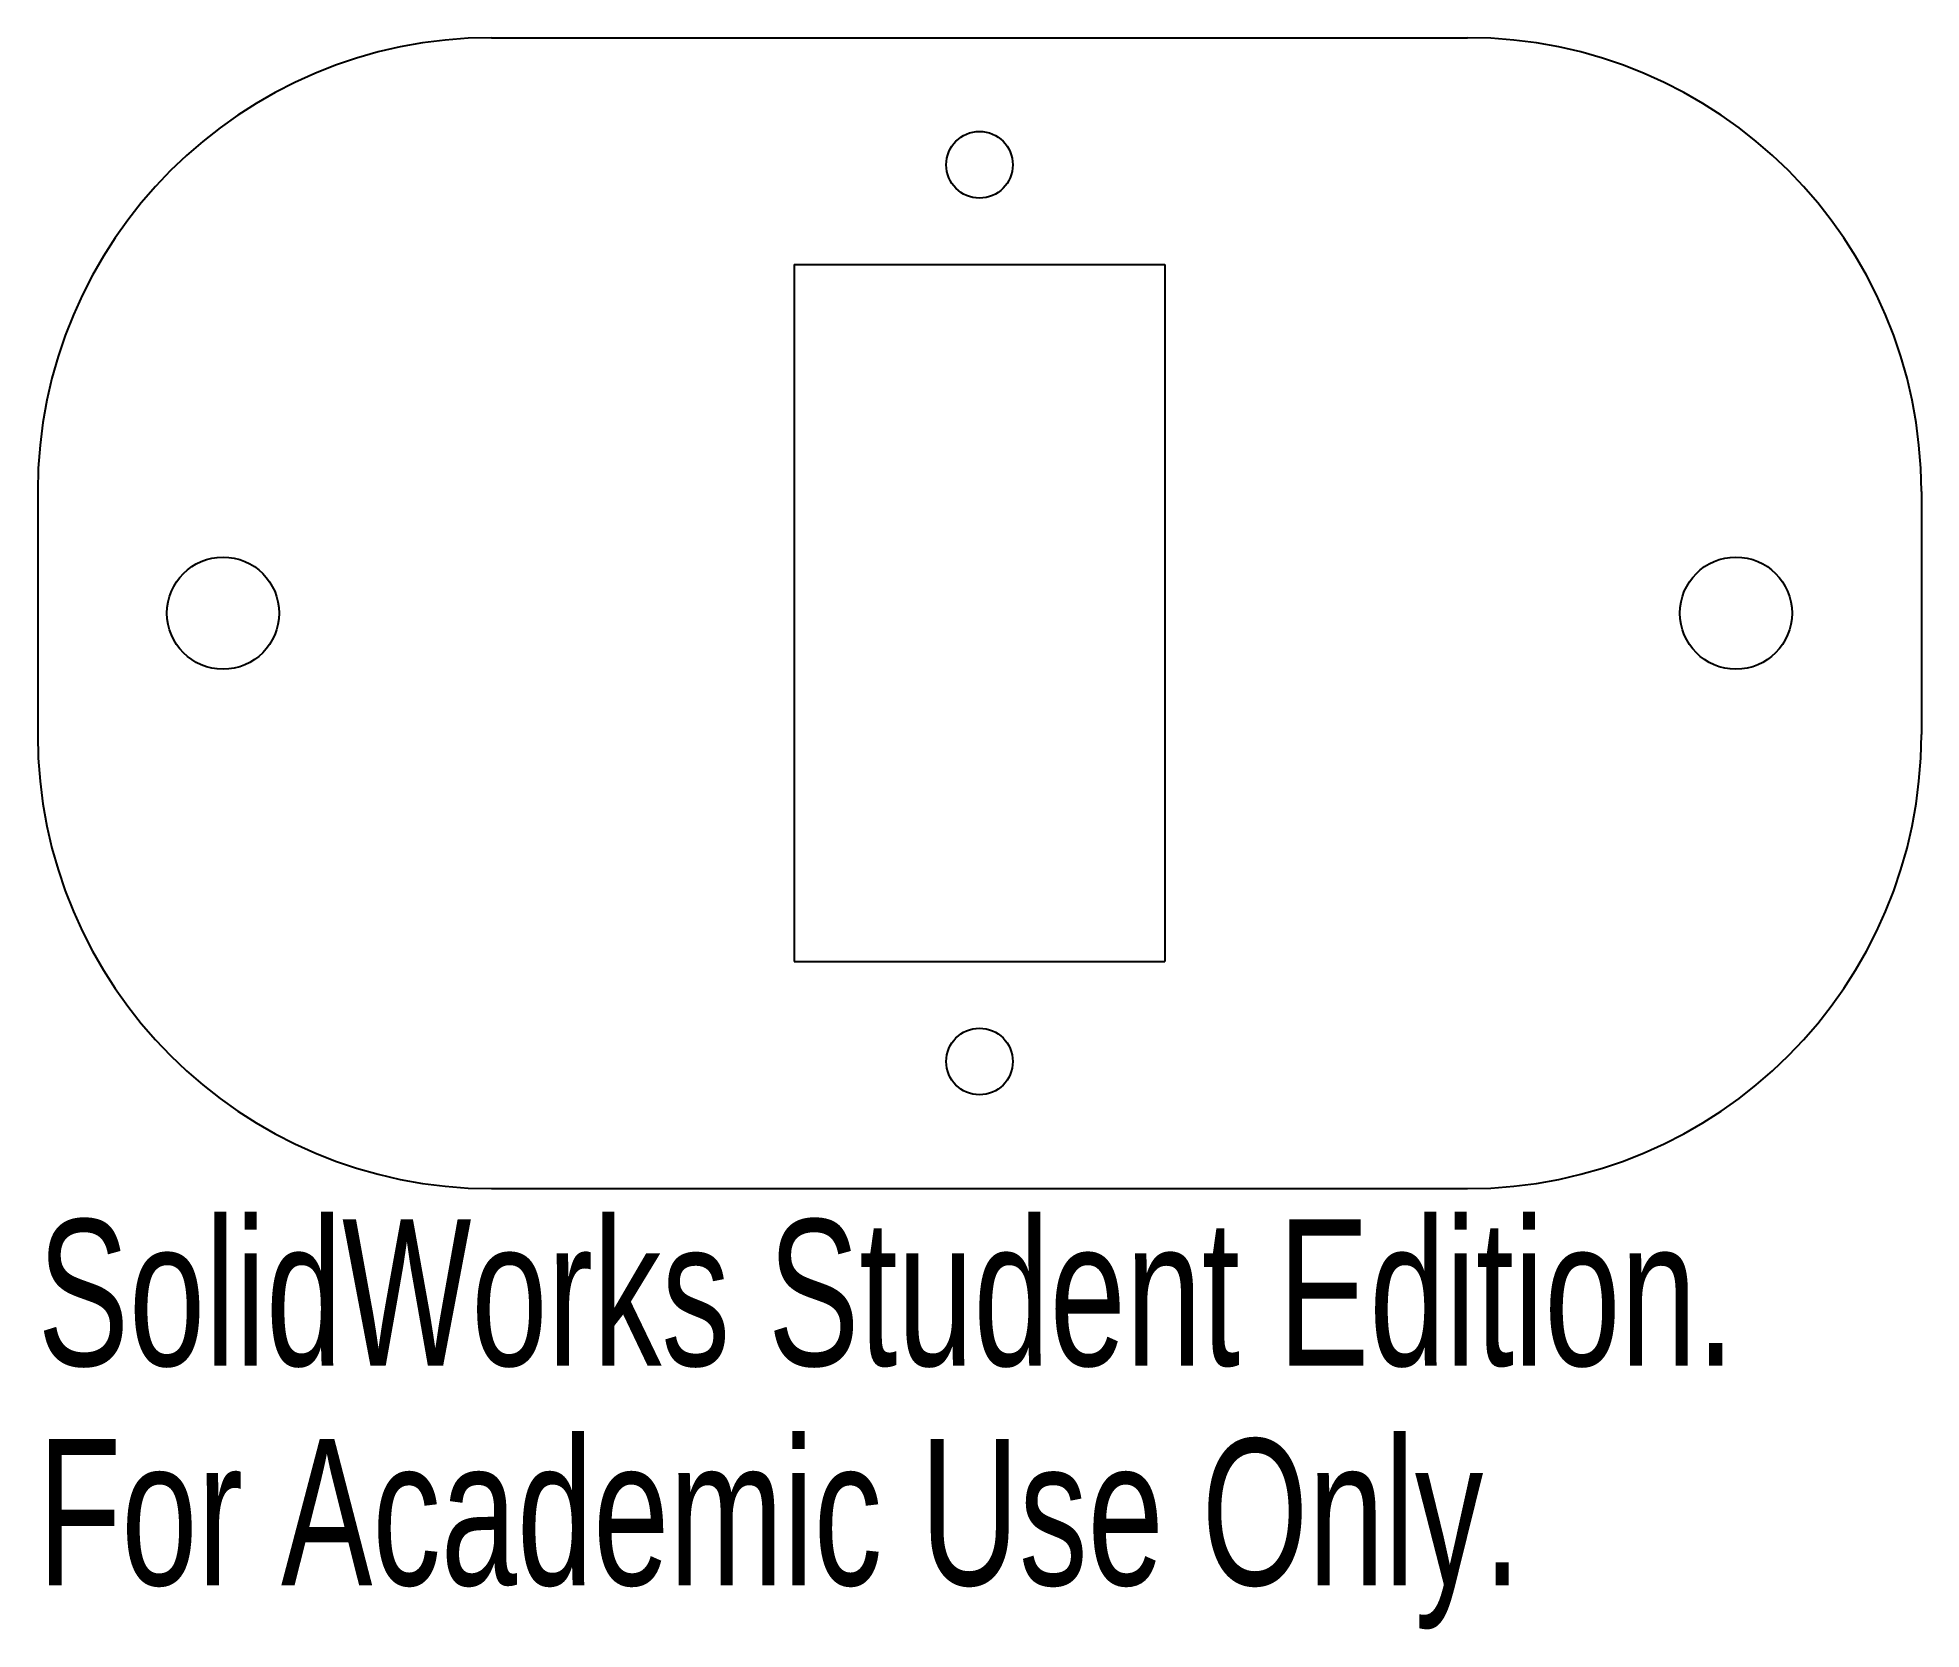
# Model space of a CAD drawing. Header units: millimetres. Extents: x -19.5 to 42.7, y -30.7 to 21.9.
import ezdxf

# ---------------------------------------------------------------- set-up
doc = ezdxf.new("R2010")
doc.units = ezdxf.units.MM
doc.styles.add('SLDTEXTSTYLE0', font='TXT', dxfattribs={"width": 0.7})

msp = doc.modelspace()

# ---------------------------------------------------------------- linework, layer by layer
at = {"color": 7, "linetype": 'Continuous'}
for p, q in [((-4.514, 21.927), (27.736, 21.927)), ((5.486, 14.427), (17.736, 14.427)), ((5.486, 14.427), (5.486, -8.603)), ((17.736, 14.427), (17.736, -8.603)), ((-19.514, 6.927), (-19.514, -1.103)), ((42.736, 6.927), (42.736, -1.103)), ((5.486, -8.603), (17.736, -8.603)), ((-4.514, -16.103), (27.736, -16.103))]:
    msp.add_line(p, q, dxfattribs=at)
for centre, radius in [((11.611, 17.727), 1.1), ((-13.389, 2.912), 1.853), ((36.611, 2.912), 1.853), ((11.611, -11.903), 1.1)]:
    msp.add_circle(centre, radius, dxfattribs=at)
for centre, start, end in [((-4.514, 6.927), 90, 180), ((27.736, 6.927), 0, 90), ((-4.514, -1.103), 180, 270), ((27.736, -1.103), 270, 0)]:
    msp.add_arc(centre, 15, start, end, dxfattribs=at)

# ---------------------------------------------------------------- texts
at = {"color": 7, "linetype": 'Continuous', "char_height": 4.83362, "attachment_point": 1, "style": 'SLDTEXTSTYLE0'}
for s, insert in [('SolidWorks Student Edition.', (-19.514, -17.123)), ('For Academic Use Only.', (-19.514, -24.373))]:
    msp.add_mtext(s, dxfattribs=dict(at, insert=insert))

doc.saveas('drawing.dxf')
